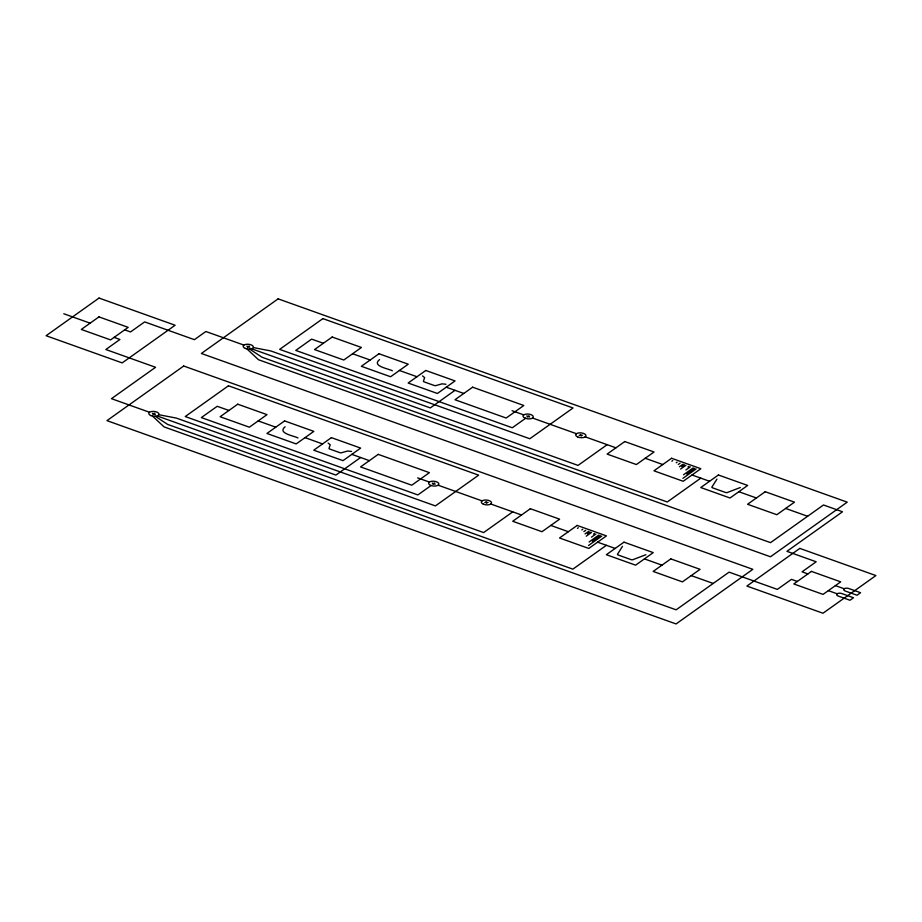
<?xml version="1.0" encoding="UTF-8"?>
<svg xmlns="http://www.w3.org/2000/svg" width="922" height="922" viewBox="0 0 922 922"><rect width="100%" height="100%" fill="white"/><g stroke="black" fill="none" stroke-linecap="round" stroke-linejoin="round"><path stroke-width="1.38" d="M622.5 546.343L617.429 554.329A3.008 1.406 5.3 0 0 617.556 554.56A2.72 1.279 5.3 0 0 618.005 554.952L631.282 559.7A2.72 1.279 5.3 0 0 631.95 559.769A3.008 1.406 5.3 0 0 632.642 559.769L645.919 554.71M716.913 479.175L711.83 487.162A3.008 1.406 5.3 0 0 711.968 487.392A2.72 1.279 5.3 0 0 712.418 487.784L725.695 492.532A2.72 1.279 5.3 0 0 726.363 492.602A3.008 1.406 5.3 0 0 727.055 492.602L740.32 487.531M285.129 426.771C276.888 433.305 294.13 435.806 297.967 437.962M379.541 359.603C371.301 366.138 388.542 368.627 392.38 370.794M152.994 414.462L154.758 413.206M247.407 347.294L249.171 346.038M360.606 457.508L335.896 475.084L176.425 418.115L159.149 414.773M455.007 390.329L430.309 407.916L270.838 350.948L253.562 347.606M431.104 485.514L417.873 494.93L201.342 417.585L217.223 406.291L228.933 410.463M432.867 484.257L434.631 483.001M525.517 418.346L512.286 427.762L295.755 350.418L311.636 339.123L323.345 343.295M527.28 417.09L529.044 415.834M512.759 511.848L483.635 532.57L157.385 416.029M607.16 444.681L578.048 465.403L251.798 348.862M577.449 528.364L578.336 527.741M671.861 461.196L672.749 460.562M581.84 529.931L582.727 529.309M676.252 462.763L677.128 462.129M583.891 531.602L585.654 530.346M678.292 464.434L680.056 463.178M585.044 533.907L588.582 531.395M679.456 466.739L682.983 464.227M587.395 533.803L590.034 531.913M681.796 466.636L684.447 464.746M586.208 536.201L591.498 532.443M680.62 469.033L685.91 465.276M593.549 534.115L594.425 533.481M687.95 466.947L688.838 466.313M591.475 537.146L595.889 534.011M685.887 469.978L690.301 466.843M589.112 541.963L598.816 535.048M683.525 474.784L693.229 467.88M592.339 541.226L600.28 535.578M686.752 474.058L694.692 468.411M588.513 545.513L601.743 536.097M682.914 478.345L696.156 468.929M606.388 545.305L572.862 569.151L167.608 424.397L155.046 416.133M700.801 478.126L667.274 501.983L262.009 357.229L249.447 348.965M579.177 435.357L582.485 435.207M484.765 502.525L488.084 502.375M445.96 384.267L442.053 383.84L435.657 385.65A3.239 1.521 5.3 0 1 434.562 385.603L423.82 381.766A3.239 1.521 5.3 0 1 423.382 381.27L424.639 377.628L422.541 375.911M351.547 451.434L347.64 451.019L341.244 452.817A3.239 1.521 5.3 0 1 340.16 452.771L329.408 448.933A3.239 1.521 5.3 0 1 328.97 448.438L330.226 444.796L328.14 443.079M352.596 353.748L370.16 360.018M399.422 370.471L416.975 376.741M446.236 387.194L463.789 393.464M512.067 410.716L523.777 414.9M526.704 415.937L529.62 416.986M532.547 418.035L576.446 433.709M585.216 436.844L615.942 447.815M645.204 458.269L662.757 464.538M692.019 474.991L709.571 481.272M738.833 491.714L756.397 497.995M785.648 508.437L807.603 516.285M243.904 345.093L205.86 331.505L194.392 339.665L144.65 321.905L130.532 331.943L124.677 329.857M246.831 346.142L249.758 347.191M807.903 573.91L802.059 571.824L816.177 561.775L786.915 551.321L842.501 511.779L823.484 504.979L770.538 542.643L258.483 359.73L247.108 349.069M835.401 585.62L844.183 588.755A3.423 1.613 5.3 0 1 848.874 588.547L860.572 592.719L857.045 595.232L845.347 591.06A3.423 1.613 5.3 0 1 844.183 588.755M63.791 313.757L90.126 323.173M828.348 590.645L837.118 593.78A3.423 1.613 5.3 0 1 841.809 593.561L853.518 597.744L849.992 600.257L838.282 596.073A3.423 1.613 5.3 0 1 837.118 593.78M114.098 337.383L119.941 339.48L105.823 349.519L155.564 367.29L111.458 398.673L149.491 412.261M797.323 581.448L791.468 579.35L777.35 589.4L729.072 572.147L676.126 609.822L164.081 426.909L152.695 416.237M258.195 420.916L275.747 427.186M305.009 437.639L322.562 443.92M351.824 454.362L369.376 460.643M417.666 477.884L429.364 482.068M432.291 483.105L435.219 484.154M438.146 485.203L482.033 500.877M490.815 504.011L521.529 514.995M550.791 525.436L568.355 531.717M597.606 542.171L615.17 548.44M644.432 558.893L661.984 565.163M691.246 575.616L713.19 583.453M152.418 413.31L155.345 414.358M580.422 434.469L581.24 436.094M486.009 501.637L486.828 503.262M99.034 298.06L46.1 335.723L122.177 362.899L175.111 325.236L99.034 298.06M98.954 316.891L81.297 329.442L110.559 339.895L128.204 327.345L98.954 316.891M183.709 366.022L106.952 420.639L676.068 623.94L752.825 569.323L183.709 366.022M278.121 298.855L201.365 353.472L770.469 556.773L847.237 502.156L278.121 298.855M228.46 385.788L185.23 416.548L435.403 505.913L478.645 475.153L228.46 385.788M322.873 318.62L279.643 349.38L529.816 438.745L573.046 407.985L322.873 318.62M237.749 404.193L220.104 416.744L249.366 427.197L267.011 414.646L237.749 404.193M332.162 337.026L314.517 349.576L343.779 360.029L361.424 347.467L332.162 337.026M284.575 420.916L266.919 433.467L296.181 443.92L313.837 431.369L284.575 420.916M378.977 353.748L361.332 366.299L390.594 376.752L408.239 364.202L378.977 353.748M331.39 437.639L313.745 450.19L343.007 460.643L360.652 448.092L331.39 437.639M425.791 370.471L408.146 383.022L437.408 393.475L455.053 380.924L425.791 370.471M378.204 454.362L360.56 466.912L411.765 485.203L429.41 472.652L378.204 454.362M472.617 387.194L454.972 399.745L506.166 418.035L523.823 405.484L472.617 387.194M530.357 508.714L512.713 521.264L541.975 531.717L559.619 519.167L530.357 508.714M624.77 441.546L607.125 454.097L636.376 464.55L654.032 451.999L624.77 441.546M577.172 525.436L559.527 537.987L588.789 548.44L606.434 535.889L577.172 525.436M671.585 458.269L653.94 470.819L683.202 481.272L700.847 468.722L671.585 458.269M623.987 542.159L606.342 554.71L635.604 565.163L653.249 552.612L623.987 542.159M718.399 474.991L700.755 487.542L730.017 497.995L747.661 485.445L718.399 474.991M670.813 558.882L653.156 571.433L682.418 581.886L700.063 569.335L670.813 558.882M765.214 491.714L747.569 504.265L776.831 514.718L794.476 502.167L765.214 491.714M799.823 548.394L746.889 586.058L822.966 613.234L875.9 575.57L799.823 548.394M811.441 571.398L793.796 583.96L823.046 594.402L840.703 581.851L811.441 571.398M483.289 504.138A5.14 2.409 5.3 0 0 491.507 503.135A5.14 2.409 5.3 0 0 484.476 500.07A5.14 2.409 5.3 0 0 483.289 504.138M430.908 485.445A5.14 2.409 5.3 0 0 438.872 484.165A5.14 2.409 5.3 0 0 431.484 481.296A5.14 2.409 5.3 0 0 430.908 485.445M151.035 415.638A5.14 2.409 5.3 0 0 158.999 414.358A5.14 2.409 5.3 0 0 151.611 411.5A5.14 2.409 5.3 0 0 151.035 415.638M577.702 436.97A5.14 2.409 5.3 0 0 585.908 435.968A5.14 2.409 5.3 0 0 578.889 432.891A5.14 2.409 5.3 0 0 577.702 436.97M525.31 418.277A5.14 2.409 5.3 0 0 533.273 416.986A5.14 2.409 5.3 0 0 525.897 414.128A5.14 2.409 5.3 0 0 525.31 418.277M245.436 348.47A5.14 2.409 5.3 0 0 253.4 347.191A5.14 2.409 5.3 0 0 246.024 344.332A5.14 2.409 5.3 0 0 245.436 348.47"/></g></svg>
